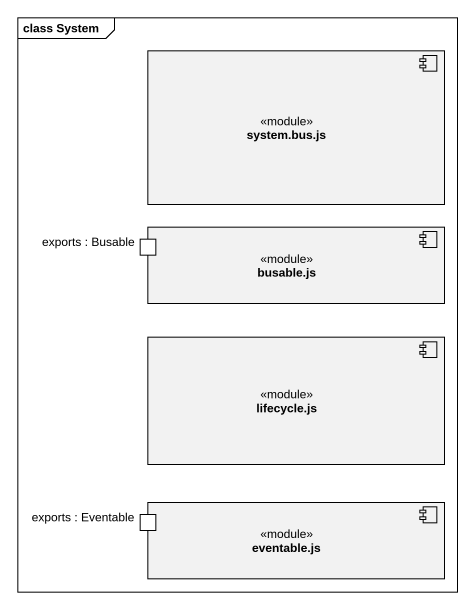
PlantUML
@startuml
mainframe class System
component "system.bus.js" as system_bus_js <<module>>
component "busable.js" as busable_js <<module>> {
  port "exports : Busable" as exports <<destroyable>>
}
component "lifecycle.js" as lifecycle_js <<module>>
component "eventable.js" as eventable_js <<module>> {
  port "exports : Eventable" as exports_2 <<mixin>>
}
@enduml
